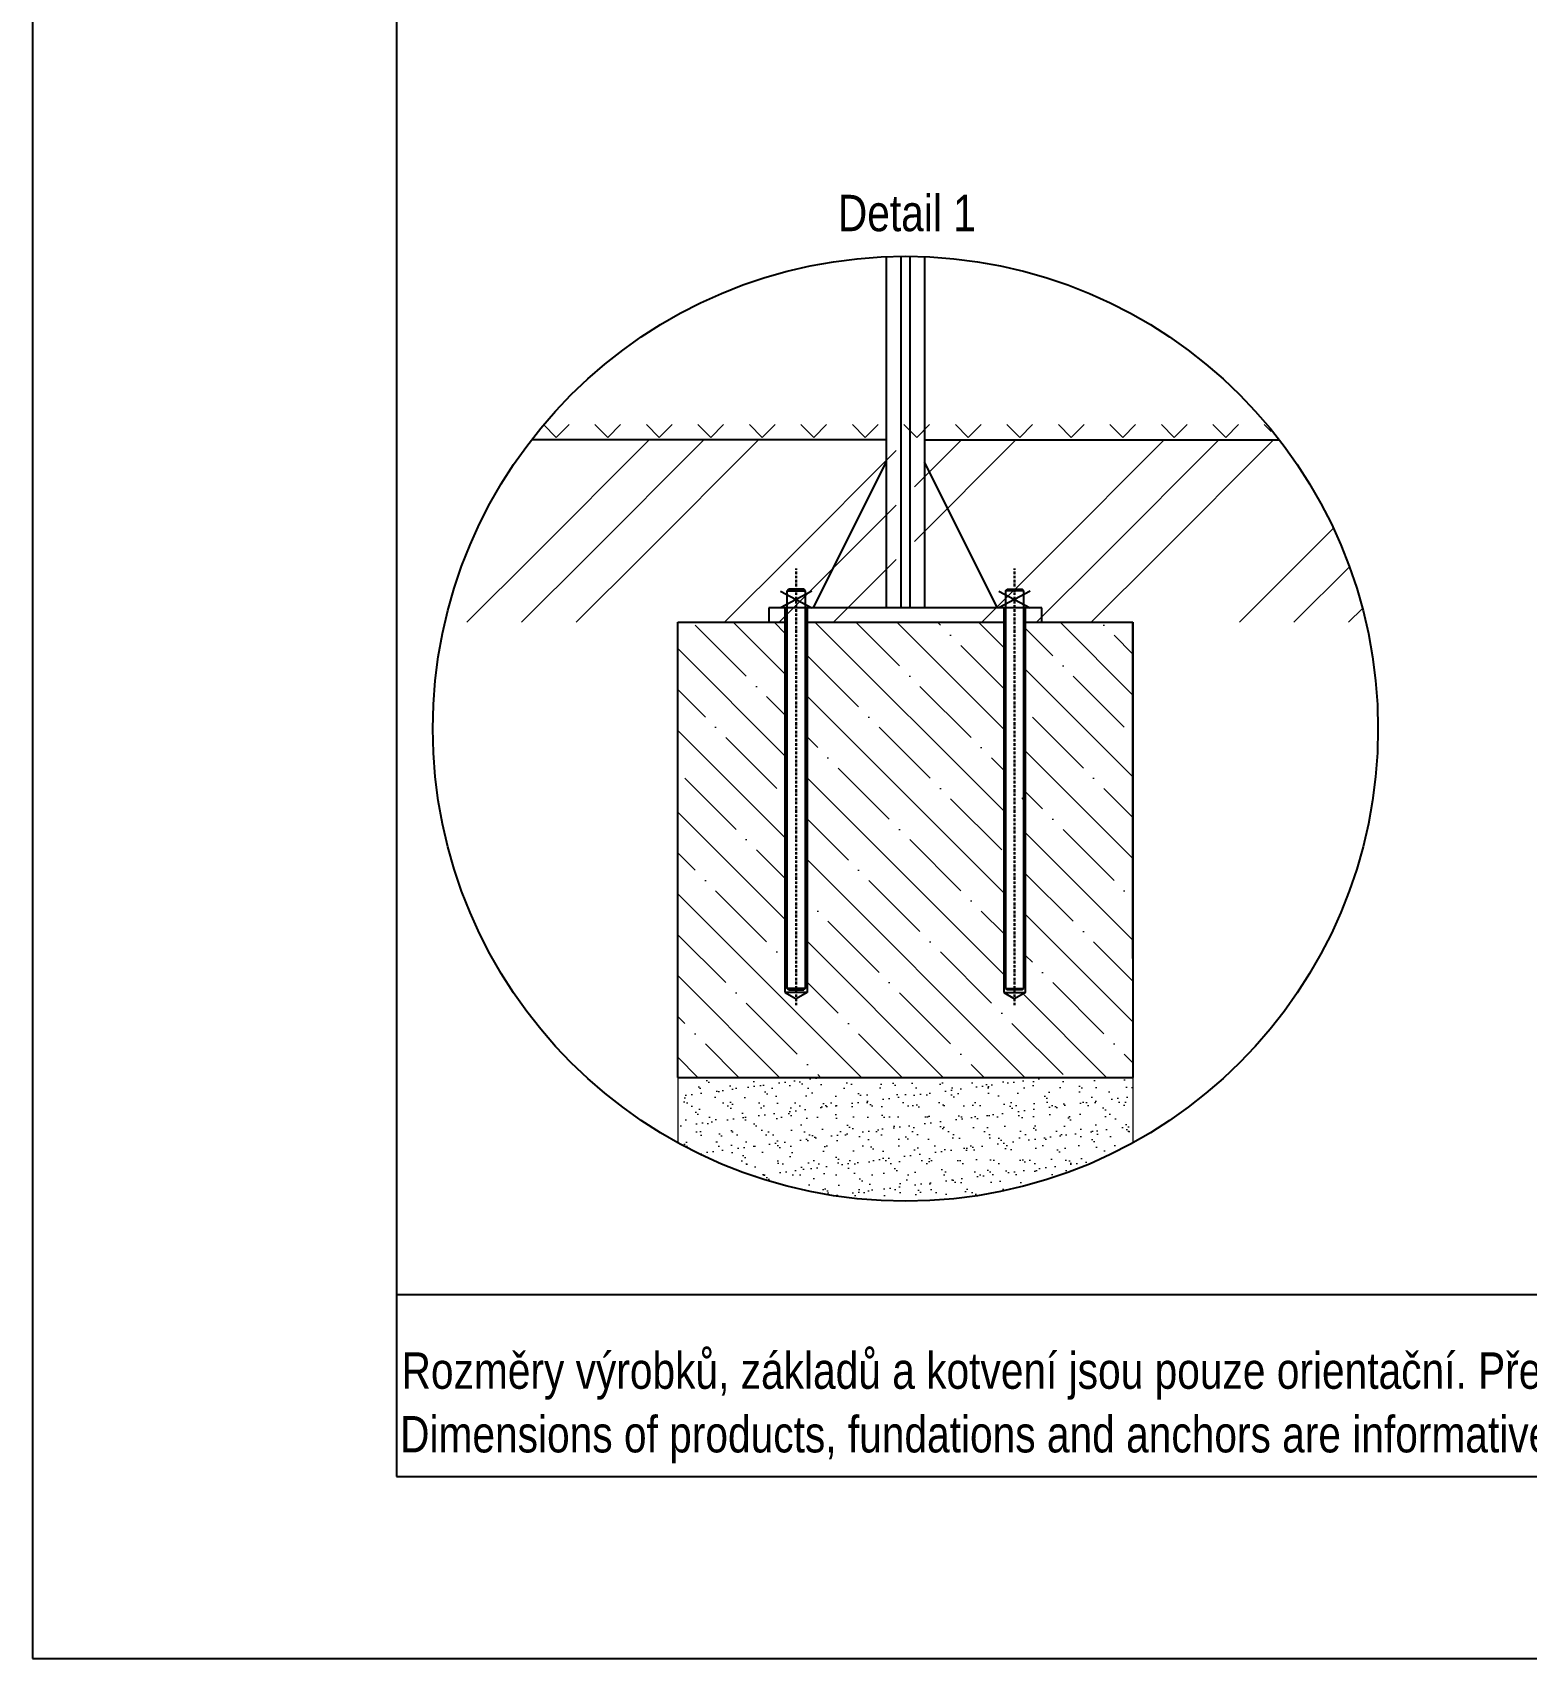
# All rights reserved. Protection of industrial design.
# Model space of a CAD drawing. Header units: millimetres. Extents: x 5064 to 11004, y 3085 to 7285.
# Drawn here: x 5064 to 6706, y 3085 to 4872 of the extents above; entities that cross this region are included whole.
import ezdxf
from ezdxf.lldxf.tags import DXFTag

# ---------------------------------------------------------------- set-up
doc = ezdxf.new("R2010")
doc.units = ezdxf.units.MM
doc.header["$LTSCALE"] = 0.3
doc.linetypes.add('DashDot', pattern=[15, 9, -3, 0, -3])
doc.layers.add('Nekreslit', color=6, linetype='Continuous', plot=False)
doc.layers.add('SRAFY', color=251, linetype='Continuous', lineweight=13)
doc.styles.add('SEACAD_Arial', font='arial.ttf', dxfattribs={"width": 0.8})
tags = doc.linetypes.add('HIDDEN2', pattern=[4.7625, 3.175, -1.5875]).pattern_tags.tags
tags[6:7] = [DXFTag(74, 4), DXFTag(75, 0), DXFTag(340, '0'), DXFTag(46, 0.0), DXFTag(50, 0.0), DXFTag(44, 0.0), DXFTag(45, 0.0)]
tags[4:5] = [DXFTag(74, 4), DXFTag(75, 0), DXFTag(340, '0'), DXFTag(46, 0.0), DXFTag(50, 0.0), DXFTag(44, 0.0), DXFTag(45, 0.0)]

msp = doc.modelspace()

# ---------------------------------------------------------------- hatches: boundary and pattern name
at = {"layer": 'SRAFY'}
h = msp.add_hatch(dxfattribs=at)
h.set_pattern_fill('TERACO', color=256, scale=20)
h.set_pattern_definition([(45, (-2223.294, -890.612), (-28.28427, 28.28427), [20, -20]), (135, (-2166.726, -890.612), (-28.28427, -28.28427), [20, -20])])
h.paths.add_polyline_path([(5621.5, 4424), (5621.5, 4447.1), (6425.1, 4447.1), (6425.1, 4424.1)])
h = msp.add_hatch(dxfattribs=at)
h.set_pattern_fill('GOST_GROUND', color=256, scale=20)
h.set_pattern_definition([(45, (-1455.7, 54.9), (282.8427, -2e-14), [400]), (45, (-1395.7, 54.9), (282.8427, -2e-14), [400]), (45, (-1335.7, 54.9), (282.8427, -2e-14), [400])])
h.paths.add_polyline_path([(6013.3, 4424.1), (5991.3, 4424.1), (5612.4, 4424.1, 0.107975), (5517.5, 4223.8), (5773.3, 4223.8), (6013.3, 4223.8)])
h.paths.add_polyline_path([(6434.2, 4424.1), (6055.3, 4424.1), (6033.3, 4424.1), (6033.3, 4223.8), (6273.3, 4223.8), (6529.1, 4223.8, 0.107975)])
h = msp.add_hatch(dxfattribs=at)
h.set_pattern_fill('ANSI35', color=256, scale=10, angle=90)
h.paths.add_polyline_path([(5891.3, 4223.8), (5773.3, 4223.8), (5773.3, 3723.8), (6273.3, 3723.8), (6273.3, 4223.8), (6173.3, 4223.8), (6155.3, 4223.8), (6155.3, 3816.9), (6143.3, 3810), (6131.3, 3816.9), (6131.3, 4223.8), (5915.3, 4223.8), (5915.3, 3816.9), (5903.3, 3810), (5891.3, 3816.9)])
h = msp.add_hatch(dxfattribs=at)
h.set_pattern_fill('AR-SAND', color=256, scale=0.5)
h.set_pattern_definition([(37.5, (-1455.695, 54.898), (-0.80002, 24.47066), [0, -19.304, 0, -21.59, 0, -20.6375]), (7.5, (-1455.695, 54.898), (22.47616, 35.84126), [0, -10.414, 0, -17.399, 0, -6.6675]), (327.5, (-1471.316, 54.898), (39.54962, 0.071866), [0, -6.35, 0, -22.86, 0, -29.845]), (317.5, (-1471.316, 54.898), (38.17782, 11.14647), [0, -3.175, 0, -14.986, 0, -17.145])])
h.paths.add_polyline_path([(5773.3, 3723.8), (5773.3, 3651.9, 0.256659), (6273.3, 3651.9), (6273.3, 3723.8)])

# ---------------------------------------------------------------- linework, layer by layer
for p, q in [((6002.3, 4625.6), (6002.3, 4239.8)), ((6018.3, 4626), (6018.3, 4239.8)), ((6028.3, 4626), (6028.3, 4239.8)), ((6044.3, 4625.6), (6044.3, 4239.8)), ((6002.3, 4424.1), (5612.4, 4424.1)), ((6044.3, 4424.1), (6434.2, 4424.1)), ((5922.3, 4239.8), (6002.3, 4399.8)), ((6124.3, 4239.8), (6044.3, 4399.8)), ((5920.5, 4258.1), (5886.1, 4239.8)), ((5886.1, 4258.1), (5920.5, 4239.8)), ((6126.1, 4258.1), (6160.5, 4239.8)), ((6160.5, 4258.1), (6126.1, 4239.8)), ((6173.3, 4239.8), (5873.3, 4239.8)), ((5873.3, 4239.8), (5873.3, 4223.8)), ((6173.3, 4223.8), (6173.3, 4239.8)), ((5773.3, 4223.8), (5893.3, 4223.8)), ((5913.3, 4223.8), (6133.3, 4223.8)), ((6153.3, 4223.8), (6173.3, 4223.8)), ((6173.3, 4223.8), (6273.3, 4223.8))]:
    msp.add_line(p, q)
at = {"color": 7, "linetype": 'DashDot', "lineweight": 30}
for p, q in [((5903.3, 3803), (5903.3, 4283)), ((6143.3, 3803), (6143.3, 4283))]:
    msp.add_line(p, q, dxfattribs=at)
at = {"linetype": 'ByBlock'}
for p, q in [((5893.3, 4258.5), (5894.9, 4260.1)), ((5893.3, 4258.5), (5913.3, 4258.5)), ((5911.7, 4260.1), (5894.9, 4260.1)), ((5913.3, 4258.5), (5911.7, 4260.1)), ((6133.3, 4258.5), (6134.9, 4260.1)), ((6153.3, 4258.5), (6133.3, 4258.5)), ((6133.3, 4258.5), (6133.3, 3821.4)), ((6134.9, 4260.1), (6151.7, 4260.1)), ((6153.3, 4258.5), (6151.7, 4260.1)), ((6153.3, 3821.4), (6153.3, 4258.5)), ((5913.3, 3821.4), (5893.3, 3821.4)), ((5894.9, 3819.8), (5893.3, 3821.4)), ((5894.9, 3819.8), (5903.3, 3819.8)), ((5903.3, 3819.8), (5911.7, 3819.8)), ((5913.3, 3821.4), (5911.7, 3819.8)), ((6133.3, 3821.4), (6153.3, 3821.4)), ((6133.3, 3821.4), (6134.9, 3819.8)), ((6143.3, 3819.8), (6134.9, 3819.8)), ((6151.7, 3819.8), (6143.3, 3819.8)), ((6151.7, 3819.8), (6153.3, 3821.4))]:
    msp.add_line(p, q, dxfattribs=at)
at = {"color": 7, "linetype": 'ByBlock'}
for p, q in [((5893.3, 3821.4), (5893.3, 4258.5)), ((5913.3, 4258.5), (5913.3, 3821.4))]:
    msp.add_line(p, q, dxfattribs=at)
at = {"linetype": 'HIDDEN2'}
for p, q in [((5891.3, 3816.9), (5891.3, 4239.8)), ((6155.3, 3816.9), (6155.3, 4239.8)), ((5891.3, 3816.9), (5903.3, 3810)), ((5915.3, 3816.9), (5903.3, 3810)), ((6131.3, 3816.9), (6143.3, 3810)), ((6155.3, 3816.9), (6143.3, 3810))]:
    msp.add_line(p, q, dxfattribs=at)
at = {"color": 7, "linetype": 'HIDDEN2'}
for p, q in [((5915.3, 4239.8), (5915.3, 3816.9)), ((6131.3, 4239.8), (6131.3, 3816.9)), ((6151.7, 4029.8), (6153.3, 4031.4)), ((5915.3, 3816.9), (5891.3, 3816.9)), ((6131.3, 3816.9), (6155.3, 3816.9))]:
    msp.add_line(p, q, dxfattribs=at)
at = {"color": 7, "linetype": 'Continuous'}
for p, q in [((5773.3, 3723.8), (5773.3, 4223.8)), ((6273.3, 4223.8), (6273.3, 3723.8)), ((6273.3, 4102.8), (6273.3, 4222.8)), ((6273.3, 3854.5), (6273.3, 4222.8)), ((5773.3, 3723.8), (6273.3, 3723.8))]:
    msp.add_line(p, q, dxfattribs=at)
msp.add_circle((6023.3, 4106.9), 519.1, dxfattribs=at)
at = {"layer": 'Nekreslit'}
msp.add_line((5464.4, 3485.3), (9504.4, 3485.3), dxfattribs=at)
for points in [[(5064.4, 3085.3), (11004.4, 3085.3), (11004.4, 7285.3), (5064.4, 7285.3)], [(5464.4, 3285.3), (9504.4, 3285.3), (9504.4, 6885.3), (5464.4, 6885.3)]]:
    msp.add_lwpolyline(points, close=True, dxfattribs=at)
at = {"layer": 'SRAFY'}
for p, q in [((5773.3, 3723.8), (6273.3, 3723.8)), ((5773.3, 3723.8), (5773.3, 3651.9)), ((6273.3, 3723.8), (6273.3, 3651.9))]:
    msp.add_line(p, q, dxfattribs=at)

# ---------------------------------------------------------------- texts
at = {"style": 'SEACAD_Arial', "width": 0.8}
for s, p in [('Rozměry výrobků, základů a kotvení jsou pouze orientační. Přesné rozměry obdržíte při zpracování nabídky naším obchodním oddělením.', (5469.8, 3381.6)), ('Dimensions of products, fundations and anchors are informative only. The exact dimensions you get with our offer.', (5468.2, 3311.7))]:
    msp.add_text(s, height=39.9982, dxfattribs=at).set_placement(p)
at = {"insert": (5949.1, 4693.5), "char_height": 40, "attachment_point": 1, "style": 'SEACAD_Arial'}
msp.add_mtext_dynamic_manual_height_columns('Detail 1', width=226.121, gutter_width=200, heights=[0], dxfattribs=at)

doc.saveas('drawing.dxf')
